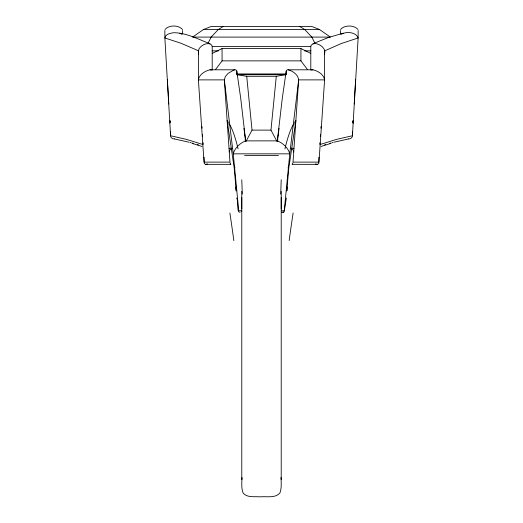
<?xml version="1.0" encoding="UTF-8"?>
<svg xmlns="http://www.w3.org/2000/svg" width="523" height="523" viewBox="0 0 523 523"><rect width="100%" height="100%" fill="white"/><g stroke="black" fill="none" stroke-linecap="round" stroke-linejoin="round"><path stroke-width="0.78" d="M203.022 144.551L186.28 139.34L170.583 135.751L170.576 131.816M204.088 157.246L204.264 163.549L205.48 164.346L207.52 163.954M241.783 209.004L241.783 197.557M352.424 131.816L352.417 135.751L336.72 139.34L319.978 144.551M353.09 120.597L353.09 123.049L353.156 121.957M281.217 179.722L280.727 194.072M355.385 83.634L355.588 79.267M353.09 123.049L352.783 121.035M292.991 162.816L292.096 164.261M293.723 152.016L293.717 151.559A3.994 3.256 15 0 0 291.095 148.597M354.195 104.044L354.28 102.573M354.326 101.835L354.797 93.709M354.836 92.97L355.313 84.85M352.424 135.666L358.131 37.976L358.131 30.504M324.41 54.17C327.588 47.358 313.859 39.486 310.799 46.076L310.799 69.997M241.914 478.61C241.809 483.337 241.319 488.332 243.032 492.836C246.941 498.059 254.694 496.307 260.421 496.85C266.802 496.209 275.431 498.471 279.968 492.836C281.636 488.58 281.171 483.847 281.132 479.362M319.821 143.988L319.906 142.772M320.344 136.294L320.455 134.673M320.893 128.194L320.998 126.573M355.575 80.281L355.405 80.96M287.389 186.992L286.794 190.83L288.801 167.975L295.861 120.656M241.842 479.611L242.031 477.499M276.902 141.288L270.966 130.116L276.288 76.293L286.153 74.711L236.847 74.711L246.712 76.293L276.288 76.293M286.794 190.83L286.336 186.574M277.38 141.184L279.073 128.37M277.523 141.151L277.805 139.007M278.256 135.568L278.38 134.64M286.356 197.988L284.152 211.88L282.858 212.057M288.16 69.807C292.887 71.03 298.13 74.697 298.659 79.882L293.03 162.123L318.971 162.123L324.606 79.882C323.802 74.423 317.984 70.958 312.996 69.794L287.336 69.814L286.297 70.527L282.276 98.35L277.275 141.269L277.419 140.929C282.832 142.923 288.33 148.074 289.749 153.84L284.257 210.776L281.413 210.776M170.237 120.99L169.91 123.049L169.91 120.597M236.664 186.574L236.206 190.83L235.612 186.992M208.193 42.971L211.161 37.094L218.294 29.51L223.144 26.542M246.098 141.288L252.034 130.116L246.712 76.293M340.499 29.497C344.454 24.849 353.986 24.836 357.974 29.471M165.026 29.471C169.014 24.836 178.546 24.849 182.501 29.497M215.489 69.585L222.059 60.871L222.059 48.561L300.941 48.561L310.799 53.418M241.77 210.959L241.417 211.246M341.159 34.328C346.089 31.275 355.993 31.89 358.131 37.976L341.231 43.546L324.606 50.908L324.606 79.882L298.659 79.882L289.749 153.84L233.251 153.84L224.341 79.882L225.335 76.535L228.106 73.37L233.866 70.01L235.664 69.814L236.703 70.527L240.724 98.35L245.725 141.269L245.581 140.929C240.168 142.923 234.67 148.074 233.251 153.84L238.743 210.776L241.587 210.776M203.48 29.51L192.601 37.094L330.399 37.094L319.52 29.51L311.976 26.542L211.024 26.542L203.48 29.51L319.52 29.51M212.201 53.418L222.059 48.561M240.175 212.044C236.455 213.887 238.625 200.486 236.644 197.988M312.95 43.729L327.96 37.676L343.199 33.165M311.401 70.043L312.996 69.794M321.07 146.44L330.974 143.354M324.6 144.878L325.646 144.564M329.823 143.341L330.863 143.054M331.909 142.766L332.955 142.485M333.922 142.23L348.488 138.961M234.84 69.807L210.004 69.794C205.016 70.958 199.198 74.423 198.394 79.882L204.029 162.123L229.97 162.123L224.341 79.882L198.394 79.882L198.394 51.666C198.04 45.821 209.481 40.284 212.201 46.076L212.201 69.997M234.396 167.929L235.095 167.837M315.48 163.954L317.52 164.346L318.736 163.549L318.912 157.246M317.389 164.359L292.449 164.353M278.432 155.54L244.568 155.54M205.578 164.359L230.551 164.353M277.831 140.87L245.169 140.87M212.122 46.495L310.878 46.495M212.122 50.849L218.653 50.849M304.347 50.849L310.878 50.849M222.059 60.871L300.941 60.871L307.511 69.585M236.644 73.946L286.356 73.946M227.355 123.899L228.891 123.899M294.109 123.899L295.645 123.899M252.034 130.116L270.966 130.116M229.022 148.264L231.787 148.264M291.213 148.264L293.978 148.264M281.381 212.266L283.695 212.266M210.004 69.794L211.599 70.043M287.905 167.837L288.604 167.929M174.512 138.961L189.078 142.23M210.05 43.729C198.335 39.349 186.391 32.727 173.623 32.72C170.38 33.243 165.405 34.034 164.869 37.976L170.576 135.666M190.045 142.485L191.091 142.766M192.137 143.054L193.177 143.341M192.026 143.354L201.93 146.44M197.354 144.564L198.4 144.878M230.905 164.261L230.009 162.816M179.801 33.165L181.841 34.328M299.856 26.542L304.706 29.51L311.839 37.094L314.807 42.971M167.608 80.987L167.412 79.267M227.159 120.636L234.199 167.975L236.206 190.83M243.927 128.37L245.62 141.184M244.62 134.64L244.744 135.568M245.195 139.007L245.477 141.151M242.273 194.072L241.783 179.722M280.969 477.479L281.158 479.584M202.002 126.573L202.107 128.194M202.545 134.673L202.656 136.294M203.094 142.772L203.179 143.988M198.59 54.17L198.394 50.908L195.295 49.397L180.716 43.148L164.869 37.976L164.869 30.504M167.425 80.281L167.615 83.634M167.687 84.85L168.164 92.97M168.203 93.709L168.674 101.835M168.72 102.573L168.805 104.044M229.277 152.016L229.283 151.559A3.994 3.256 -15 0 1 231.905 148.597M281.217 197.557L281.217 209.01M340.381 30.504L340.381 34.08M300.941 48.561L300.941 60.871M286.153 71.278L286.153 74.246M281.217 191.359L281.217 478.839M241.783 191.359L241.783 478.865M236.847 71.278L236.847 74.246M182.619 30.504L182.619 34.08M295.763 120.643A4.197 3.053 -12 0 1 294.259 122.467M284.924 148.859A184.939 25.366 -88.6 0 1 293.495 124.324M229.505 124.324A184.939 25.366 88.6 0 1 238.076 148.859M228.741 122.467A4.197 3.053 12 0 1 227.237 120.643M174.505 138.85A4.171 3.753 -64.7 0 1 170.485 135.777M352.515 135.777A4.171 3.753 64.7 0 1 348.495 138.85M229.878 213.005A173.303 11.931 83.8 0 1 233.84 240.587M289.16 240.587A173.303 11.931 -83.8 0 1 293.122 213.005"/></g></svg>
